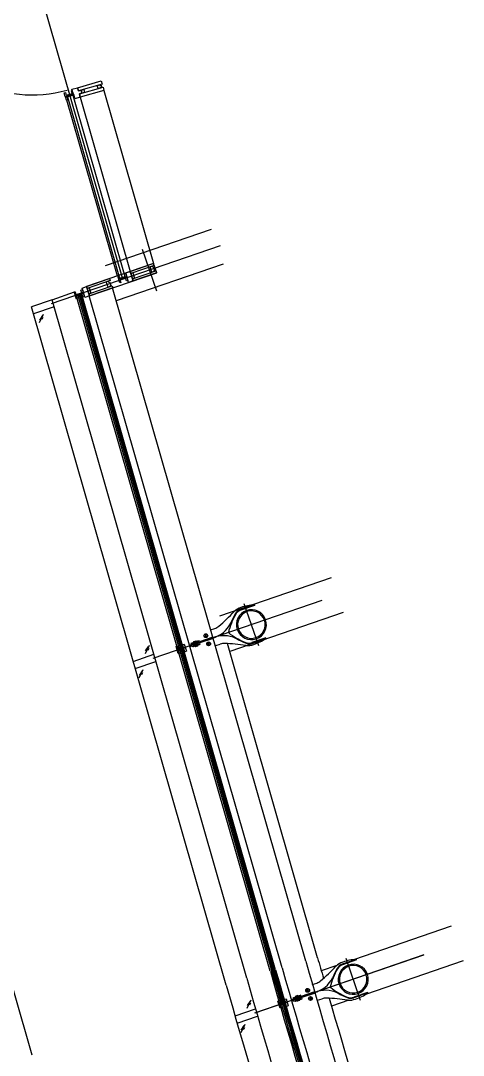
# Model space of a CAD drawing. Extents: x 809487 to 809680, y 818779 to 819225.
# Drawn here: x 809515.07 to 809518.67, y 819005.35 to 819013.77 of the extents above; entities that cross this region are included whole.
import ezdxf

# ---------------------------------------------------------------- set-up
doc = ezdxf.new("R2010")
doc.units = 0
for name, color, linetype in [('F-Alum', 7, 'Continuous'), ('MAJ214__', 7, 'Continuous'), ('MAJ270__', 7, 'Continuous'), ('MAJ292__', 7, 'Continuous'), ('MAJ315__', 7, 'Continuous')]:
    doc.layers.add(name, color=color, linetype=linetype)

msp = doc.modelspace()

# ---------------------------------------------------------------- linework, layer by layer
at = {"layer": 'F-Alum'}
for points in [[(809515.732, 819013.2539), (809515.5397, 819013.1987), (809515.5323, 819013.2247), (809515.7246, 819013.2798)], [(809515.7466, 819013.2029), (809515.5544, 819013.1478), (809515.5469, 819013.1737), (809515.7392, 819013.2289)], [(809515.5893, 819013.1859), (809515.5681, 819013.1798), (809515.561, 819013.2048), (809515.5822, 819013.2109)], [(809515.7277, 819013.2316), (809515.7181, 819013.2288), (809515.7197, 819013.2233), (809515.6986, 819013.2172), (809515.6914, 819013.2422), (809515.7126, 819013.2483), (809515.7141, 819013.2427), (809515.7238, 819013.2455)], [(809516.1542, 819011.7762), (809515.9651, 819011.7111), (809515.9594, 819011.7278), (809516.1485, 819011.7929)], [(809516.1745, 819011.7172), (809515.9854, 819011.6521), (809515.9797, 819011.6688), (809516.1688, 819011.7339)], [(809516.1589, 819011.7372), (809516.1512, 819011.7346), (809516.1533, 819011.7286), (809516.1365, 819011.7228), (809516.1219, 819011.7651), (809516.1387, 819011.7709), (809516.1408, 819011.7649), (809516.1484, 819011.7675)], [(809515.7984, 819011.6538), (809515.6093, 819011.5886), (809515.6036, 819011.6053), (809515.7927, 819011.6704)], [(809515.8031, 819011.6148), (809515.7955, 819011.6121), (809515.7976, 819011.6061), (809515.7807, 819011.6003), (809515.7661, 819011.6426), (809515.783, 819011.6484), (809515.7851, 819011.6424), (809515.7927, 819011.645)], [(809515.9965, 819011.6746), (809515.9797, 819011.6688), (809515.9651, 819011.7111), (809515.982, 819011.7169)], [(809515.6408, 819011.5521), (809515.6239, 819011.5463), (809515.6093, 819011.5886), (809515.6262, 819011.5944)], [(809515.8188, 819011.5948), (809515.6297, 819011.5296), (809515.6239, 819011.5463), (809515.813, 819011.6114)]]:
    msp.add_lwpolyline(points, close=True, dxfattribs=at)
at = {"layer": 'MAJ214__'}
for p, q in [((809517.1967, 819006.057), (809515.6277, 819011.529)), ((809516.4651, 819008.7026), (809516.4547, 819008.699)), ((809516.4654, 819008.704), (809516.5094, 819008.7192)), ((809516.5052, 819008.7098), (809516.4744, 819008.6992)), ((809516.497, 819008.7191), (809516.4752, 819008.7117)), ((809516.4758, 819008.7129), (809516.4752, 819008.7117)), ((809516.4752, 819008.7117), (809516.4762, 819008.7088)), ((809516.4758, 819008.7129), (809516.4957, 819008.7198)), ((809516.4979, 819008.7163), (809516.4762, 819008.7088)), ((809516.4786, 819008.7096), (809516.4783, 819008.709)), ((809516.4784, 819008.7085), (809516.4783, 819008.709)), ((809516.4956, 819008.7155), (809516.4962, 819008.7152)), ((809516.4957, 819008.7198), (809516.497, 819008.7191)), ((809516.4964, 819008.7147), (809516.4962, 819008.7152)), ((809516.497, 819008.7191), (809516.4979, 819008.7163)), ((809516.5129, 819008.7125), (809516.5053, 819008.7098)), ((809516.5209, 819008.7218), (809516.5105, 819008.7182)), ((809516.5241, 819008.7124), (809516.5209, 819008.7218)), ((809516.6329, 819008.7498), (809516.5241, 819008.7124)), ((809516.6361, 819008.7404), (809516.5274, 819008.7029)), ((809516.5307, 819008.6935), (809516.5274, 819008.7029)), ((809516.4438, 819008.6847), (809516.458, 819008.6896)), ((809516.447, 819008.6752), (809516.4612, 819008.6801)), ((809516.4547, 819008.699), (809516.458, 819008.6896)), ((809516.4645, 819008.6707), (809516.4612, 819008.6801)), ((809516.4749, 819008.6743), (809516.4645, 819008.6707)), ((809516.4668, 819008.6966), (809516.4744, 819008.6992)), ((809516.5108, 819008.6932), (809516.4801, 819008.6826)), ((809516.4874, 819008.6762), (809516.5092, 819008.6837)), ((809516.4874, 819008.6762), (809516.4884, 819008.6734)), ((809516.4884, 819008.6734), (809516.5102, 819008.6808)), ((809516.4897, 819008.6727), (809516.4884, 819008.6734)), ((809516.4893, 819008.6768), (809516.489, 819008.6778)), ((809516.5095, 819008.6796), (809516.4897, 819008.6727)), ((809516.5073, 819008.683), (809516.507, 819008.684)), ((809516.5092, 819008.6837), (809516.5102, 819008.6808)), ((809516.5095, 819008.6796), (809516.5102, 819008.6808)), ((809516.511, 819008.6933), (809516.5186, 819008.6959)), ((809516.5202, 819008.6899), (809516.5307, 819008.6935)), ((809517.4612, 819005.8621), (809517.3524, 819005.8247)), ((809517.4644, 819005.8527), (809517.3557, 819005.8153)), ((809517.2721, 819005.797), (809517.2863, 819005.8019)), ((809517.2753, 819005.7876), (809517.2895, 819005.7925)), ((809517.2934, 819005.815), (809517.283, 819005.8114)), ((809517.283, 819005.8114), (809517.2863, 819005.8019)), ((809517.2928, 819005.783), (809517.2895, 819005.7925)), ((809517.3032, 819005.7866), (809517.2928, 819005.783)), ((809517.2937, 819005.8164), (809517.3377, 819005.8315)), ((809517.2951, 819005.8089), (809517.3027, 819005.8115)), ((809517.3334, 819005.8221), (809517.3027, 819005.8115)), ((809517.3253, 819005.8315), (809517.3035, 819005.824)), ((809517.3041, 819005.8253), (809517.3035, 819005.824)), ((809517.3035, 819005.824), (809517.3045, 819005.8212)), ((809517.3041, 819005.8253), (809517.324, 819005.8321)), ((809517.3262, 819005.8286), (809517.3045, 819005.8212)), ((809517.3069, 819005.822), (809517.3065, 819005.8213)), ((809517.3067, 819005.8209), (809517.3065, 819005.8213)), ((809517.3391, 819005.8056), (809517.3084, 819005.795)), ((809517.3157, 819005.7885), (809517.3375, 819005.796)), ((809517.3157, 819005.7885), (809517.3167, 819005.7857)), ((809517.3167, 819005.7857), (809517.3384, 819005.7932)), ((809517.318, 819005.7851), (809517.3167, 819005.7857)), ((809517.3176, 819005.7892), (809517.3173, 819005.7901)), ((809517.3378, 819005.7919), (809517.318, 819005.7851)), ((809517.3239, 819005.8278), (809517.3245, 819005.8275)), ((809517.324, 819005.8321), (809517.3253, 819005.8315)), ((809517.3247, 819005.827), (809517.3245, 819005.8275)), ((809517.3253, 819005.8315), (809517.3262, 819005.8286)), ((809517.3412, 819005.8248), (809517.3336, 819005.8222)), ((809517.3356, 819005.7954), (809517.3353, 819005.7963)), ((809517.3375, 819005.796), (809517.3384, 819005.7932)), ((809517.3378, 819005.7919), (809517.3384, 819005.7932)), ((809517.3492, 819005.8342), (809517.3388, 819005.8306)), ((809517.3393, 819005.8056), (809517.3469, 819005.8083)), ((809517.3485, 819005.8022), (809517.3589, 819005.8058)), ((809517.3524, 819005.8247), (809517.3492, 819005.8342)), ((809517.3589, 819005.8058), (809517.3557, 819005.8153))]:
    msp.add_line(p, q, dxfattribs=at)
for points in [[(809516.9707, 819009.0133), (809516.8579, 819008.9744)], [(809517.0646, 819008.7408), (809516.9518, 819008.7019)], [(809516.52, 819008.6885), (809516.476, 819008.6733)], [(809517.799, 819006.1256), (809517.6862, 819006.0867)], [(809517.8929, 819005.8531), (809517.7801, 819005.8143)], [(809517.3483, 819005.8008), (809517.3043, 819005.7857)]]:
    msp.add_lwpolyline(points, dxfattribs=at)
for centre, radius in [((809516.5758, 819008.7619), 0.0155), ((809516.5758, 819008.7619), 0.0135), ((809516.5758, 819008.7619), 0.0042), ((809516.5986, 819008.6957), 0.0155), ((809516.5986, 819008.6957), 0.0135), ((809516.5986, 819008.6957), 0.0042), ((809517.4041, 819005.8742), 0.0155), ((809517.4041, 819005.8742), 0.0135), ((809517.4041, 819005.8742), 0.0042), ((809517.4269, 819005.808), 0.0155), ((809517.4269, 819005.808), 0.0135), ((809517.4269, 819005.808), 0.0042)]:
    msp.add_circle(centre, radius, dxfattribs=at)
for centre, radius, start, end in [((809516.8837, 819008.8995), 0.0792, 109, 149.96236), ((809517.306, 819008.6553), 0.567, 149.96236, 158.10407), ((809516.5721, 819008.9671), 0.2307, 285.67731, 333.23123), ((809516.7613, 819008.8742), 0.02, 326.67541, 338.10407), ((809516.4927, 819008.6962), 0.0095, 145.18264, 199.00008), ((809516.4927, 819008.6962), 0.006, 18.99986, 199.00013), ((809516.4927, 819008.6962), 0.0109, 101.1265, 116.87349), ((809516.4927, 819008.6962), 0.0095, 18.99991, 71.30512), ((809516.722, 819008.5317), 0.2307, 64.76877, 112.32268), ((809516.722, 819008.5317), 0.2307, 105.67731, 112.32268), ((809516.5721, 819008.9671), 0.2307, 285.67731, 292.32268), ((809516.814, 819008.7214), 0.02, 59.89592, 71.32459), ((809517.1084, 819009.2292), 0.567, 239.89592, 248.03764), ((809516.926, 819008.7768), 0.0792, 248.03764, 289), ((809516.4927, 819008.6962), 0.0095, 199.00008, 252.81736), ((809516.4927, 819008.6962), 0.006, 199.00013, 18.99986), ((809516.4927, 819008.6962), 0.0109, 281.1265, 296.87349), ((809516.4927, 819008.6962), 0.0095, 326.69488, 18.99991), ((809632.4521, 819039.1057), 119.9, 195.99989, 197.56626), ((809518.1343, 819005.7677), 0.567, 149.96236, 158.10407), ((809517.712, 819006.0118), 0.0792, 109, 149.96236), ((809517.4004, 819006.0795), 0.2307, 285.67731, 333.23123), ((809517.5896, 819005.9866), 0.02, 326.67541, 338.10407), ((809517.5503, 819005.644), 0.2307, 64.76877, 112.32268), ((809517.5503, 819005.644), 0.2307, 105.67731, 112.32268), ((809517.4004, 819006.0795), 0.2307, 285.67731, 292.32268), ((809517.6423, 819005.8337), 0.02, 59.89592, 71.32459), ((809517.9367, 819006.3416), 0.567, 239.89592, 248.03764), ((809517.321, 819005.8086), 0.0095, 145.18264, 199.00008), ((809517.321, 819005.8086), 0.0095, 199.00008, 252.81736), ((809517.321, 819005.8086), 0.006, 18.99986, 199.00013), ((809517.321, 819005.8086), 0.006, 199.00013, 18.99986), ((809517.321, 819005.8086), 0.0109, 101.1265, 116.87349), ((809517.321, 819005.8086), 0.0109, 281.1265, 296.87349), ((809517.321, 819005.8086), 0.0095, 18.99991, 71.30512), ((809517.321, 819005.8086), 0.0095, 326.69488, 18.99991), ((809517.7543, 819005.8892), 0.0792, 248.03764, 289)]:
    msp.add_arc(centre, radius, start, end, dxfattribs=at)
for points, degree in [([(809516.4654, 819008.704), (809516.4654, 819008.704), (809516.4653, 819008.704), (809516.4653, 819008.704), (809516.4653, 819008.7039), (809516.4652, 819008.7038), (809516.4652, 819008.7038), (809516.4652, 819008.7037), (809516.4652, 819008.7037), (809516.4652, 819008.7037), (809516.4652, 819008.7036), (809516.4651, 819008.7035), (809516.4651, 819008.7035), (809516.4651, 819008.7034), (809516.4651, 819008.7034), (809516.4651, 819008.7033)], 3), ([(809516.4651, 819008.7033), (809516.4651, 819008.7027), (809516.4651, 819008.7021), (809516.4652, 819008.7009), (809516.4653, 819008.7003), (809516.4655, 819008.6992), (809516.4656, 819008.6987), (809516.4658, 819008.6978), (809516.4659, 819008.6975), (809516.466, 819008.6972)], 3), ([(809516.4847, 819008.7015), (809516.4849, 819008.7016), (809516.485, 819008.7018), (809516.4852, 819008.7022), (809516.4853, 819008.7023), (809516.4855, 819008.7026), (809516.4855, 819008.7027), (809516.4856, 819008.7027), (809516.4856, 819008.7028), (809516.4856, 819008.7028)], 3), ([(809516.4856, 819008.7028), (809516.4866, 819008.7043), (809516.4877, 819008.706)], 2), ([(809516.4906, 819008.707), (809516.4925, 819008.7063), (809516.4943, 819008.7057)], 2), ([(809516.4943, 819008.7057), (809516.4943, 819008.7057), (809516.4943, 819008.7057), (809516.4944, 819008.7057), (809516.4945, 819008.7057), (809516.4947, 819008.7056), (809516.4949, 819008.7055), (809516.4953, 819008.7054), (809516.4955, 819008.7053), (809516.4957, 819008.7052)], 3), ([(809516.5053, 819008.7098), (809516.5053, 819008.7098), (809516.5052, 819008.7098), (809516.5052, 819008.7098)], 2), ([(809516.5053, 819008.7098), (809516.5053, 819008.7098), (809516.5053, 819008.7098), (809516.5054, 819008.7097), (809516.5054, 819008.7095), (809516.5057, 819008.7089), (809516.5059, 819008.7086), (809516.5065, 819008.7075), (809516.507, 819008.7066), (809516.5081, 819008.7046), (809516.5086, 819008.7034), (809516.509, 819008.7021), (809516.5091, 819008.702), (809516.5091, 819008.7019)], 3), ([(809516.5091, 819008.7019), (809516.5095, 819008.7009), (809516.5098, 819008.6999), (809516.5102, 819008.6977), (809516.5104, 819008.6967), (809516.5106, 819008.6952), (809516.5107, 819008.6946), (809516.5108, 819008.6939), (809516.5109, 819008.6937), (809516.511, 819008.6934), (809516.511, 819008.6934), (809516.511, 819008.6933)], 3), ([(809516.5101, 819008.7188), (809516.51, 819008.7188), (809516.51, 819008.7189), (809516.5099, 819008.719), (809516.5099, 819008.719), (809516.5098, 819008.719), (809516.5098, 819008.7191), (809516.5097, 819008.7191), (809516.5097, 819008.7191), (809516.5097, 819008.7191), (809516.5096, 819008.7192), (809516.5096, 819008.7192), (809516.5095, 819008.7192), (809516.5094, 819008.7192), (809516.5094, 819008.7192), (809516.5094, 819008.7192)], 3), ([(809516.5132, 819008.7134), (809516.5131, 819008.7137), (809516.5129, 819008.7141), (809516.5126, 819008.7149), (809516.5123, 819008.7154), (809516.5118, 819008.7163), (809516.5115, 819008.7168), (809516.5108, 819008.7178), (809516.5104, 819008.7183), (809516.5101, 819008.7188)], 3), ([(809516.5129, 819008.7125), (809516.5129, 819008.7125), (809516.5129, 819008.7125), (809516.5129, 819008.7125), (809516.513, 819008.7125), (809516.513, 819008.7125), (809516.5131, 819008.7126), (809516.5132, 819008.7126), (809516.5132, 819008.7127), (809516.5133, 819008.7128), (809516.5133, 819008.7129), (809516.5133, 819008.7131), (809516.5133, 819008.7132), (809516.5133, 819008.7132)], 3), ([(809516.5132, 819008.7134), (809516.5132, 819008.7134), (809516.5132, 819008.7134), (809516.5132, 819008.7133), (809516.5132, 819008.7133), (809516.5133, 819008.7133), (809516.5133, 819008.7132), (809516.5133, 819008.7132)], 3), ([(809516.466, 819008.697), (809516.466, 819008.697), (809516.466, 819008.697), (809516.466, 819008.697), (809516.466, 819008.697), (809516.466, 819008.6971), (809516.466, 819008.6971), (809516.466, 819008.6972)], 3), ([(809516.466, 819008.697), (809516.466, 819008.6969), (809516.466, 819008.6969), (809516.4661, 819008.6968), (809516.4661, 819008.6967), (809516.4663, 819008.6966), (809516.4663, 819008.6966), (809516.4665, 819008.6966), (809516.4665, 819008.6965), (809516.4667, 819008.6965), (809516.4667, 819008.6966), (809516.4668, 819008.6966), (809516.4668, 819008.6966), (809516.4668, 819008.6966)], 3), ([(809516.4725, 819008.68), (809516.4725, 819008.68), (809516.4725, 819008.68), (809516.4724, 819008.68), (809516.4724, 819008.68), (809516.4723, 819008.68), (809516.4723, 819008.6799), (809516.4722, 819008.6799), (809516.4722, 819008.6798), (809516.4721, 819008.6797), (809516.4721, 819008.6796), (809516.4721, 819008.6794), (809516.4721, 819008.6793), (809516.4721, 819008.6793)], 3), ([(809516.4722, 819008.6791), (809516.4722, 819008.6791), (809516.4722, 819008.6791), (809516.4721, 819008.6792), (809516.4721, 819008.6792), (809516.4721, 819008.6792), (809516.4721, 819008.6793), (809516.4721, 819008.6793)], 3), ([(809516.4722, 819008.6791), (809516.4723, 819008.6788), (809516.4724, 819008.6784), (809516.4728, 819008.6776), (809516.4731, 819008.6771), (809516.4736, 819008.6762), (809516.4739, 819008.6757), (809516.4746, 819008.6747), (809516.4749, 819008.6742), (809516.4753, 819008.6737)], 3), ([(809516.4725, 819008.68), (809516.4731, 819008.6803), (809516.4738, 819008.6805), (809516.4754, 819008.681), (809516.4763, 819008.6814), (809516.4779, 819008.6819), (809516.4785, 819008.6821), (809516.4794, 819008.6824), (809516.4797, 819008.6825), (809516.4801, 819008.6826)], 3), ([(809516.4725, 819008.68), (809516.4733, 819008.6803), (809516.4742, 819008.6806), (809516.4751, 819008.6809), (809516.4764, 819008.6814), (809516.4776, 819008.6818), (809516.4789, 819008.6823), (809516.4793, 819008.6824), (809516.4797, 819008.6825), (809516.4801, 819008.6826)], 3), ([(809516.4763, 819008.6906), (809516.4759, 819008.6916), (809516.4756, 819008.6926), (809516.4751, 819008.6948), (809516.475, 819008.6958), (809516.4748, 819008.6973), (809516.4747, 819008.6979), (809516.4746, 819008.6986), (809516.4745, 819008.6988), (809516.4744, 819008.6991), (809516.4744, 819008.6991), (809516.4744, 819008.6992)], 3), ([(809516.4753, 819008.6737), (809516.4753, 819008.6737), (809516.4754, 819008.6736), (809516.4755, 819008.6735), (809516.4755, 819008.6735), (809516.4756, 819008.6735), (809516.4756, 819008.6734), (809516.4756, 819008.6734), (809516.4757, 819008.6734), (809516.4757, 819008.6734), (809516.4758, 819008.6733), (809516.4758, 819008.6733), (809516.4759, 819008.6733), (809516.4759, 819008.6733), (809516.476, 819008.6733), (809516.476, 819008.6733)], 3), ([(809516.4801, 819008.6826), (809516.4801, 819008.6827), (809516.4801, 819008.6827), (809516.48, 819008.6828), (809516.4799, 819008.683), (809516.4797, 819008.6836), (809516.4795, 819008.6839), (809516.4789, 819008.685), (809516.4783, 819008.6859), (809516.4773, 819008.6879), (809516.4768, 819008.6891), (809516.4763, 819008.6904), (809516.4763, 819008.6905), (809516.4763, 819008.6906)], 3), ([(809516.4911, 819008.6867), (809516.4911, 819008.6868), (809516.4911, 819008.6868), (809516.491, 819008.6868), (809516.4909, 819008.6868), (809516.4906, 819008.6869), (809516.4904, 819008.687), (809516.49, 819008.6871), (809516.4898, 819008.6872), (809516.4896, 819008.6872)], 3), ([(809516.4948, 819008.6855), (809516.4928, 819008.6862), (809516.4911, 819008.6867)], 2), ([(809516.4998, 819008.6897), (809516.4988, 819008.6882), (809516.4976, 819008.6865)], 2), ([(809516.5006, 819008.691), (809516.5005, 819008.6909), (809516.5004, 819008.6907), (809516.5002, 819008.6903), (809516.5, 819008.6901), (809516.4999, 819008.6899), (809516.4998, 819008.6898), (809516.4998, 819008.6898), (809516.4998, 819008.6897), (809516.4998, 819008.6897)], 3), ([(809516.5108, 819008.6932), (809516.5109, 819008.6933), (809516.511, 819008.6933), (809516.511, 819008.6933)], 2), ([(809516.5108, 819008.6932), (809516.5109, 819008.6933), (809516.511, 819008.6933), (809516.511, 819008.6933)], 2), ([(809516.5194, 819008.6955), (809516.5194, 819008.6956), (809516.5193, 819008.6956), (809516.5193, 819008.6957), (809516.5192, 819008.6958), (809516.5191, 819008.6959), (809516.5191, 819008.6959), (809516.5189, 819008.6959), (809516.5189, 819008.6959), (809516.5187, 819008.6959), (809516.5187, 819008.6959), (809516.5186, 819008.6959), (809516.5186, 819008.6959), (809516.5186, 819008.6959)], 3), ([(809516.5194, 819008.6955), (809516.5194, 819008.6955), (809516.5194, 819008.6955), (809516.5194, 819008.6955), (809516.5194, 819008.6955), (809516.5194, 819008.6954), (809516.5194, 819008.6954), (809516.5194, 819008.6953)], 3), ([(809516.5203, 819008.6892), (809516.5203, 819008.6898), (809516.5202, 819008.6904), (809516.5201, 819008.6916), (809516.5201, 819008.6922), (809516.5199, 819008.6933), (809516.5198, 819008.6938), (809516.5196, 819008.6947), (809516.5195, 819008.695), (809516.5194, 819008.6953)], 3), ([(809517.2937, 819005.8164), (809517.2937, 819005.8164), (809517.2936, 819005.8164), (809517.2936, 819005.8163), (809517.2936, 819005.8163), (809517.2935, 819005.8162), (809517.2935, 819005.8162), (809517.2935, 819005.8161), (809517.2935, 819005.8161), (809517.2935, 819005.816), (809517.2934, 819005.816), (809517.2934, 819005.8159), (809517.2934, 819005.8158), (809517.2934, 819005.8157), (809517.2934, 819005.8157), (809517.2934, 819005.8156)], 3), ([(809517.2934, 819005.8156), (809517.2934, 819005.815), (809517.2934, 819005.8144), (809517.2935, 819005.8132), (809517.2936, 819005.8127), (809517.2938, 819005.8116), (809517.2939, 819005.811), (809517.2941, 819005.8102), (809517.2941, 819005.8098), (809517.2942, 819005.8095)], 3), ([(809517.2943, 819005.8093), (809517.2943, 819005.8093), (809517.2943, 819005.8093), (809517.2943, 819005.8094), (809517.2943, 819005.8094), (809517.2943, 819005.8094), (809517.2942, 819005.8095), (809517.2942, 819005.8095)], 3), ([(809517.2943, 819005.8093), (809517.2943, 819005.8093), (809517.2943, 819005.8092), (809517.2944, 819005.8091), (809517.2944, 819005.8091), (809517.2945, 819005.809), (809517.2946, 819005.8089), (809517.2948, 819005.8089), (809517.2948, 819005.8089), (809517.2949, 819005.8089), (809517.295, 819005.8089), (809517.2951, 819005.8089), (809517.2951, 819005.8089), (809517.2951, 819005.8089)], 3), ([(809517.3008, 819005.7924), (809517.3008, 819005.7924), (809517.3008, 819005.7924), (809517.3007, 819005.7924), (809517.3007, 819005.7923), (809517.3006, 819005.7923), (809517.3006, 819005.7923), (809517.3005, 819005.7922), (809517.3005, 819005.7921), (809517.3004, 819005.792), (809517.3004, 819005.7919), (809517.3004, 819005.7918), (809517.3004, 819005.7917), (809517.3004, 819005.7916)], 3), ([(809517.3005, 819005.7914), (809517.3005, 819005.7914), (809517.3004, 819005.7915), (809517.3004, 819005.7915), (809517.3004, 819005.7915), (809517.3004, 819005.7916), (809517.3004, 819005.7916), (809517.3004, 819005.7916)], 3), ([(809517.3005, 819005.7914), (809517.3006, 819005.7911), (809517.3007, 819005.7908), (809517.3011, 819005.79), (809517.3014, 819005.7895), (809517.3019, 819005.7885), (809517.3022, 819005.788), (809517.3029, 819005.787), (809517.3032, 819005.7865), (809517.3036, 819005.7861)], 3), ([(809517.3008, 819005.7924), (809517.3014, 819005.7926), (809517.3021, 819005.7928), (809517.3036, 819005.7934), (809517.3046, 819005.7937), (809517.3061, 819005.7942), (809517.3068, 819005.7944), (809517.3077, 819005.7948), (809517.308, 819005.7949), (809517.3084, 819005.795)], 3), ([(809517.3008, 819005.7924), (809517.3016, 819005.7927), (809517.3025, 819005.793), (809517.3034, 819005.7933), (809517.3047, 819005.7937), (809517.3059, 819005.7942), (809517.3072, 819005.7946), (809517.3076, 819005.7947), (809517.308, 819005.7949), (809517.3084, 819005.795)], 3), ([(809517.3045, 819005.8029), (809517.3042, 819005.8039), (809517.3039, 819005.805), (809517.3034, 819005.8071), (809517.3033, 819005.8082), (809517.3031, 819005.8097), (809517.303, 819005.8102), (809517.3028, 819005.8109), (809517.3028, 819005.8112), (809517.3027, 819005.8114), (809517.3027, 819005.8115), (809517.3027, 819005.8115)], 3), ([(809517.3036, 819005.7861), (809517.3036, 819005.786), (809517.3037, 819005.786), (809517.3038, 819005.7859), (809517.3038, 819005.7859), (809517.3039, 819005.7858), (809517.3039, 819005.7858), (809517.3039, 819005.7857), (809517.304, 819005.7857), (809517.304, 819005.7857), (809517.304, 819005.7857), (809517.3041, 819005.7857), (809517.3042, 819005.7856), (809517.3042, 819005.7856), (809517.3043, 819005.7856), (809517.3043, 819005.7857)], 3), ([(809517.3084, 819005.795), (809517.3084, 819005.795), (809517.3084, 819005.795), (809517.3083, 819005.7952), (809517.3082, 819005.7954), (809517.308, 819005.7959), (809517.3078, 819005.7962), (809517.3072, 819005.7973), (809517.3066, 819005.7982), (809517.3056, 819005.8003), (809517.3051, 819005.8014), (809517.3046, 819005.8027), (809517.3046, 819005.8028), (809517.3045, 819005.8029)], 3), ([(809517.313, 819005.8138), (809517.3131, 819005.814), (809517.3133, 819005.8142), (809517.3135, 819005.8145), (809517.3136, 819005.8147), (809517.3138, 819005.8149), (809517.3138, 819005.815), (809517.3139, 819005.8151), (809517.3139, 819005.8151), (809517.3139, 819005.8151)], 3), ([(809517.3139, 819005.8151), (809517.3149, 819005.8166), (809517.316, 819005.8184)], 2), ([(809517.3194, 819005.7991), (809517.3194, 819005.7991), (809517.3194, 819005.7991), (809517.3193, 819005.7991), (809517.3192, 819005.7992), (809517.3189, 819005.7993), (809517.3187, 819005.7993), (809517.3183, 819005.7995), (809517.3181, 819005.7995), (809517.3179, 819005.7996)], 3), ([(809517.3189, 819005.8193), (809517.3208, 819005.8187), (809517.3225, 819005.8181)], 2), ([(809517.3231, 819005.7978), (809517.3211, 819005.7985), (809517.3194, 819005.7991)], 2), ([(809517.3225, 819005.8181), (809517.3226, 819005.8181), (809517.3226, 819005.8181), (809517.3227, 819005.818), (809517.3228, 819005.818), (809517.323, 819005.8179), (809517.3232, 819005.8179), (809517.3236, 819005.8177), (809517.3238, 819005.8177), (809517.324, 819005.8176)], 3), ([(809517.3281, 819005.8021), (809517.3271, 819005.8005), (809517.3259, 819005.7988)], 2), ([(809517.3289, 819005.8034), (809517.3288, 819005.8032), (809517.3287, 819005.803), (809517.3285, 819005.8027), (809517.3283, 819005.8025), (809517.3282, 819005.8023), (809517.3281, 819005.8022), (809517.3281, 819005.8021), (809517.3281, 819005.8021), (809517.3281, 819005.8021)], 3), ([(809517.3336, 819005.8222), (809517.3335, 819005.8222), (809517.3335, 819005.8222), (809517.3334, 819005.8221)], 2), ([(809517.3336, 819005.8222), (809517.3336, 819005.8222), (809517.3336, 819005.8222), (809517.3336, 819005.822), (809517.3337, 819005.8218), (809517.334, 819005.8213), (809517.3342, 819005.8209), (809517.3348, 819005.8198), (809517.3353, 819005.819), (809517.3364, 819005.8169), (809517.3369, 819005.8158), (809517.3373, 819005.8145), (809517.3374, 819005.8144), (809517.3374, 819005.8142)], 3), ([(809517.3374, 819005.8142), (809517.3378, 819005.8132), (809517.338, 819005.8122), (809517.3385, 819005.8101), (809517.3387, 819005.809), (809517.3389, 819005.8075), (809517.339, 819005.807), (809517.3391, 819005.8063), (809517.3392, 819005.806), (809517.3392, 819005.8058), (809517.3393, 819005.8057), (809517.3393, 819005.8056)], 3), ([(809517.3384, 819005.8311), (809517.3383, 819005.8312), (809517.3383, 819005.8312), (809517.3382, 819005.8313), (809517.3382, 819005.8313), (809517.3381, 819005.8314), (809517.3381, 819005.8314), (809517.338, 819005.8314), (809517.338, 819005.8314), (809517.3379, 819005.8315), (809517.3379, 819005.8315), (809517.3378, 819005.8315), (809517.3378, 819005.8315), (809517.3377, 819005.8315), (809517.3377, 819005.8315), (809517.3377, 819005.8315)], 3), ([(809517.3415, 819005.8258), (809517.3414, 819005.8261), (809517.3412, 819005.8264), (809517.3409, 819005.8272), (809517.3406, 819005.8277), (809517.3401, 819005.8287), (809517.3397, 819005.8292), (809517.3391, 819005.8302), (809517.3387, 819005.8306), (809517.3384, 819005.8311)], 3), ([(809517.3391, 819005.8056), (809517.3392, 819005.8056), (809517.3392, 819005.8056), (809517.3393, 819005.8056)], 2), ([(809517.3391, 819005.8056), (809517.3392, 819005.8056), (809517.3392, 819005.8056), (809517.3393, 819005.8056)], 2), ([(809517.3412, 819005.8248), (809517.3412, 819005.8248), (809517.3412, 819005.8248), (809517.3412, 819005.8248), (809517.3413, 819005.8248), (809517.3413, 819005.8249), (809517.3414, 819005.8249), (809517.3415, 819005.825), (809517.3415, 819005.825), (809517.3416, 819005.8252), (809517.3416, 819005.8253), (809517.3416, 819005.8254), (809517.3416, 819005.8255), (809517.3416, 819005.8256)], 3), ([(809517.3415, 819005.8258), (809517.3415, 819005.8257), (809517.3415, 819005.8257), (809517.3415, 819005.8257), (809517.3415, 819005.8256), (809517.3416, 819005.8256), (809517.3416, 819005.8256), (809517.3416, 819005.8256)], 3), ([(809517.3477, 819005.8079), (809517.3476, 819005.8079), (809517.3476, 819005.8079), (809517.3476, 819005.808), (809517.3475, 819005.8081), (809517.3474, 819005.8082), (809517.3473, 819005.8082), (809517.3472, 819005.8083), (809517.3471, 819005.8083), (809517.347, 819005.8083), (809517.3469, 819005.8083), (809517.3469, 819005.8083), (809517.3469, 819005.8083), (809517.3469, 819005.8083)], 3), ([(809517.3477, 819005.8079), (809517.3477, 819005.8079), (809517.3477, 819005.8079), (809517.3477, 819005.8078), (809517.3477, 819005.8078), (809517.3477, 819005.8077), (809517.3477, 819005.8077), (809517.3477, 819005.8077)], 3), ([(809517.3485, 819005.8015), (809517.3485, 819005.8021), (809517.3485, 819005.8027), (809517.3484, 819005.8039), (809517.3484, 819005.8045), (809517.3482, 819005.8056), (809517.3481, 819005.8062), (809517.3479, 819005.807), (809517.3478, 819005.8074), (809517.3477, 819005.8077)], 3)]:
    msp.add_open_spline(points, degree=degree, dxfattribs=at)
at = {"layer": 'MAJ270__'}
for p, q in [((809516.6918, 819011.9377), (809515.3172, 819011.4644)), ((809516.178, 819011.5673), (809516.0606, 819011.9082)), ((809517.5199, 819009.0499), (809516.1453, 819008.5766)), ((809517.006, 819008.6796), (809516.8887, 819009.0205)), ((809518.3468, 819006.1618), (809516.9722, 819005.6885)), ((809518.3468, 819006.1618), (809516.9722, 819005.6885)), ((809518.3482, 819006.1623), (809516.9736, 819005.689)), ((809517.8343, 819005.7919), (809517.7169, 819006.1328))]:
    msp.add_line(p, q, dxfattribs=at)
at = {"layer": 'MAJ292__'}
for p, q in [((809515.9007, 819011.6653), (809515.0726, 819014.553)), ((809515.1624, 819005.3454), (809512.7514, 819013.7538)), ((809515.423, 819013.183), (809515.4355, 819013.1865)), ((809515.423, 819013.183), (809515.4355, 819013.1865)), ((809515.4313, 819013.1541), (809515.423, 819013.183)), ((809515.4313, 819013.1541), (809515.423, 819013.183)), ((809515.4313, 819013.1541), (809515.4979, 819013.1732)), ((809515.4313, 819013.1541), (809515.4979, 819013.1732)), ((809515.4313, 819013.1541), (809515.4979, 819013.1732)), ((809515.4313, 819013.1541), (809515.4979, 819013.1732)), ((809515.4417, 819013.1649), (809515.4355, 819013.1865)), ((809515.4417, 819013.1649), (809515.4355, 819013.1865)), ((809515.4417, 819013.1649), (809515.4884, 819013.1783)), ((809515.4417, 819013.1649), (809515.4884, 819013.1783)), ((809515.4822, 819013.1999), (809515.4896, 819013.202)), ((809515.4822, 819013.1999), (809515.4896, 819013.202)), ((809515.4884, 819013.1783), (809515.4822, 819013.1999)), ((809515.4884, 819013.1783), (809515.4822, 819013.1999)), ((809515.4979, 819013.1732), (809515.4896, 819013.202)), ((809515.4979, 819013.1732), (809515.4896, 819013.202)), ((809515.4979, 819013.1732), (809515.5062, 819013.1444)), ((809515.4979, 819013.1732), (809515.5062, 819013.1444)), ((809515.7462, 819013.2028), (809516.1503, 819011.7935)), ((809515.4313, 819013.1541), (809515.4396, 819013.1253)), ((809515.4313, 819013.1541), (809515.4396, 819013.1253)), ((809515.4396, 819013.1253), (809515.4521, 819013.1289)), ((809515.4396, 819013.1253), (809515.4521, 819013.1289)), ((809515.443, 819013.1263), (809515.8543, 819011.6916)), ((809515.4459, 819013.1505), (809515.4925, 819013.1639)), ((809515.4459, 819013.1505), (809515.4925, 819013.1639)), ((809515.4459, 819013.1505), (809515.4521, 819013.1289)), ((809515.4459, 819013.1505), (809515.4521, 819013.1289)), ((809515.4493, 819013.1515), (809515.873, 819011.6738)), ((809515.4925, 819013.1639), (809515.9162, 819011.6863)), ((809515.4925, 819013.1639), (809515.4987, 819013.1422)), ((809515.4925, 819013.1639), (809515.4987, 819013.1422)), ((809515.4987, 819013.1422), (809515.5062, 819013.1444)), ((809515.4987, 819013.1422), (809515.5062, 819013.1444)), ((809515.5542, 819013.1477), (809515.9722, 819011.6899)), ((809516.6191, 819012.0713), (809515.7564, 819011.7742)), ((809516.7168, 819011.7876), (809515.8471, 819011.4882)), ((809515.9338, 819011.6836), (809515.8672, 819011.6644)), ((809515.9338, 819011.6836), (809515.8672, 819011.6644)), ((809515.9179, 819011.679), (809515.8747, 819011.6665)), ((809515.9179, 819011.679), (809515.8747, 819011.6665)), ((809517.389, 819006.1121), (809515.817, 819011.5942)), ((809515.3243, 819011.4985), (809515.1572, 819011.441)), ((809515.3243, 819011.4985), (809515.506, 819011.5611)), ((809516.9084, 819005.9743), (809515.3243, 819011.4985)), ((809515.5807, 819011.5518), (809515.5142, 819011.5326)), ((809515.5807, 819011.5518), (809515.5142, 819011.5326)), ((809515.5649, 819011.5472), (809515.5216, 819011.5347)), ((809515.5649, 819011.5472), (809515.5216, 819011.5347)), ((809517.1006, 819006.0294), (809515.5219, 819011.5349)), ((809517.1877, 819005.77), (809515.5358, 819011.531)), ((809517.1993, 819005.7733), (809515.5473, 819011.5344)), ((809517.2089, 819005.7761), (809515.5569, 819011.5371)), ((809517.2096, 819005.7763), (809515.5576, 819011.5373)), ((809517.1439, 819006.0418), (809515.5673, 819011.5401)), ((809516.7413, 819005.9168), (809515.1572, 819011.441)), ((809515.3409, 819011.4408), (809515.1738, 819011.3833)), ((809515.2532, 819011.3769), (809515.2207, 819011.3094)), ((809515.2457, 819011.369), (809515.2212, 819011.3322)), ((809515.2504, 819011.3526), (809515.2411, 819011.3363)), ((809517.5961, 819009.2348), (809516.6873, 819008.9219)), ((809517.6938, 819008.9512), (809516.7701, 819008.6331)), ((809516.1149, 819008.6826), (809516.0823, 819008.6152)), ((809516.1073, 819008.6747), (809516.0829, 819008.638)), ((809516.112, 819008.6583), (809516.1027, 819008.6421)), ((809516.4091, 819008.6642), (809516.3426, 819008.645)), ((809516.4091, 819008.6642), (809516.3426, 819008.645)), ((809516.3932, 819008.6596), (809516.35, 819008.6471)), ((809516.3932, 819008.6596), (809516.35, 819008.6471)), ((809517.4851, 819006.1397), (809516.7514, 819008.6983)), ((809515.9853, 819008.5533), (809516.152, 819008.6107)), ((809516.0019, 819008.4955), (809516.1686, 819008.5529)), ((809516.0646, 819008.4834), (809516.032, 819008.416)), ((809516.057, 819008.4755), (809516.0326, 819008.4388)), ((809516.0618, 819008.4591), (809516.0524, 819008.4428)), ((809518.5728, 819006.3983), (809517.7766, 819006.1241)), ((809518.6705, 819006.1146), (809517.8743, 819005.8405)), ((809517.6418, 819006.0777), (809517.5154, 819006.0342)), ((809516.9432, 819005.795), (809516.9106, 819005.7275)), ((809516.9356, 819005.7871), (809516.9112, 819005.7503)), ((809516.9403, 819005.7707), (809516.931, 819005.7544)), ((809517.2377, 819005.7766), (809517.1711, 819005.7574)), ((809517.2377, 819005.7766), (809517.1711, 819005.7574)), ((809517.2218, 819005.772), (809517.1785, 819005.7595)), ((809517.2218, 819005.772), (809517.1785, 819005.7595)), ((809517.7395, 819005.794), (809517.5988, 819005.7456)), ((809516.8136, 819005.6656), (809516.9803, 819005.723)), ((809516.8303, 819005.6079), (809516.997, 819005.6653)), ((809516.893, 819005.5958), (809516.8605, 819005.5284)), ((809516.8855, 819005.5879), (809516.861, 819005.5512)), ((809516.8902, 819005.5715), (809516.8809, 819005.5552))]:
    msp.add_line(p, q, dxfattribs=at)
for points in [[(809515.5681, 819013.1798), (809515.5469, 819013.1737), (809515.5544, 819013.1478), (809515.5089, 819013.1348), (809515.4869, 819013.2117), (809515.5323, 819013.2247), (809515.5397, 819013.1987), (809515.561, 819013.2048)], [(809515.5681, 819013.1798), (809515.5681, 819013.1798), (809515.5469, 819013.1737), (809515.5469, 819013.1737)], [(809515.6297, 819011.5296), (809516.1764, 819011.7179), (809516.1503, 819011.7935), (809515.6036, 819011.6053)], [(809515.9594, 819011.7278), (809515.9854, 819011.6521), (809515.9467, 819011.6388), (809515.9245, 819011.7158)], [(809515.6036, 819011.6053), (809515.6297, 819011.5296), (809515.591, 819011.5163), (809515.5688, 819011.5933)]]:
    msp.add_lwpolyline(points, close=True, dxfattribs=at)
for points in [[(809515.913, 819011.7088), (809515.9255, 819011.7124), (809515.9421, 819011.6548), (809515.9296, 819011.6512), (809515.9234, 819011.6728), (809515.8768, 819011.6593), (809515.883, 819011.6377), (809515.8756, 819011.6355), (809515.8589, 819011.6932), (809515.8664, 819011.6953), (809515.8726, 819011.6737), (809515.9192, 819011.6872), (809515.913, 819011.7088)], [(809515.913, 819011.7088), (809515.9255, 819011.7124), (809515.9421, 819011.6548), (809515.9296, 819011.6512), (809515.9234, 819011.6728), (809515.8768, 819011.6593), (809515.883, 819011.6377), (809515.8756, 819011.6355), (809515.8589, 819011.6932), (809515.8664, 819011.6953), (809515.8726, 819011.6737), (809515.9192, 819011.6872), (809515.913, 819011.7088)], [(809515.5599, 819011.577), (809515.5724, 819011.5806), (809515.5891, 819011.523), (809515.5766, 819011.5194), (809515.5703, 819011.541), (809515.5237, 819011.5275), (809515.5299, 819011.5059), (809515.5225, 819011.5038), (809515.5059, 819011.5614), (809515.5133, 819011.5636), (809515.5195, 819011.542), (809515.5662, 819011.5554), (809515.5599, 819011.577)], [(809515.5599, 819011.577), (809515.5724, 819011.5806), (809515.5891, 819011.523), (809515.5766, 819011.5194), (809515.5703, 819011.541), (809515.5237, 819011.5275), (809515.5299, 819011.5059), (809515.5225, 819011.5038), (809515.5059, 819011.5614), (809515.5133, 819011.5636), (809515.5195, 819011.542), (809515.5662, 819011.5554), (809515.5599, 819011.577)], [(809516.9707, 819009.0133), (809516.9721, 819009.0093), (809516.8593, 819008.9704)], [(809516.6125, 819008.8089), (809516.6493, 819008.8216)], [(809517.0646, 819008.7408), (809517.0632, 819008.7448), (809516.9504, 819008.7059)], [(809516.3883, 819008.6894), (809516.4008, 819008.693), (809516.4174, 819008.6354), (809516.4049, 819008.6318), (809516.3987, 819008.6534), (809516.3521, 819008.6399), (809516.3583, 819008.6183), (809516.3509, 819008.6161), (809516.3342, 819008.6738), (809516.3417, 819008.6759), (809516.3479, 819008.6543), (809516.3945, 819008.6678), (809516.3883, 819008.6894)], [(809516.3883, 819008.6894), (809516.4008, 819008.693), (809516.4174, 819008.6354), (809516.4049, 819008.6318), (809516.3987, 819008.6534), (809516.3521, 819008.6399), (809516.3583, 819008.6183), (809516.3509, 819008.6161), (809516.3342, 819008.6738), (809516.3417, 819008.6759), (809516.3479, 819008.6543), (809516.3945, 819008.6678), (809516.3883, 819008.6894)], [(809516.6564, 819008.6812), (809516.6933, 819008.6939)], [(809517.799, 819006.1256), (809517.8004, 819006.1216), (809517.6876, 819006.0828)], [(809517.4408, 819005.9212), (809517.4776, 819005.9339)], [(809517.8929, 819005.8531), (809517.8915, 819005.8571), (809517.7787, 819005.8183)], [(809517.2169, 819005.8018), (809517.2293, 819005.8054), (809517.246, 819005.7478), (809517.2335, 819005.7442), (809517.2272, 819005.7658), (809517.1806, 819005.7523), (809517.1869, 819005.7307), (809517.1794, 819005.7286), (809517.1628, 819005.7862), (809517.1702, 819005.7884), (809517.1765, 819005.7668), (809517.2231, 819005.7802), (809517.2169, 819005.8018)], [(809517.2169, 819005.8018), (809517.2293, 819005.8054), (809517.246, 819005.7478), (809517.2335, 819005.7442), (809517.2272, 819005.7658), (809517.1806, 819005.7523), (809517.1869, 819005.7307), (809517.1794, 819005.7286), (809517.1628, 819005.7862), (809517.1702, 819005.7884), (809517.1765, 819005.7668), (809517.2231, 819005.7802), (809517.2169, 819005.8018)], [(809517.4847, 819005.7936), (809517.5216, 819005.8063)]]:
    msp.add_lwpolyline(points, dxfattribs=at)
for centre, radius, start, end in [((809515.8183, 819009.8651), 1.3402, 310.07845, 317.42579), ((809516.8199, 819008.9448), 0.02, 130.39607, 137.42579), ((809516.9187, 819008.8288), 0.1724, 109.2751, 130.39607), ((809516.8837, 819008.8995), 0.075, 109, 149.96236), ((809516.9465, 819008.8525), 0.122, 19, 199), ((809516.9465, 819008.8525), 0.112, 19, 199), ((809516.9818, 819008.6741), 0.3393, 91.86071, 110.70605), ((809517.306, 819008.6553), 0.5628, 149.96236, 166.36786), ((809516.9465, 819008.8525), 0.122, 199, 19), ((809516.9465, 819008.8525), 0.112, 199, 19), ((809516.6168, 819008.9161), 0.1, 289, 310.07845), ((809517.1084, 819009.2292), 0.5628, 231.63214, 248.03764), ((809516.926, 819008.7768), 0.075, 248.03764, 289), ((809516.8645, 819009.0148), 0.3393, 287.29394, 306.13928), ((809516.7258, 819008.5994), 0.1, 87.92155, 109), ((809516.6809, 819007.36), 1.3402, 80.57421, 87.92155), ((809516.9036, 819008.7018), 0.02, 260.57421, 267.60393), ((809516.91, 819008.8541), 0.1724, 267.60393, 288.72489), ((809632.4521, 819039.1057), 119.7, 195.99989, 197.563864), ((809632.4521, 819039.1057), 119.6, 195.99989, 196.08326), ((809517.747, 819005.9411), 0.1724, 109.2751, 130.39607), ((809517.81, 819005.7865), 0.3393, 91.86071, 110.70605), ((809632.4521, 819039.1057), 120, 195.99989, 197.567455), ((809632.4521, 819039.1057), 119.9878, 195.99989, 196.13043), ((809632.4521, 819039.1057), 119.9758, 195.99989, 196.130433), ((809632.4521, 819039.1057), 119.9658, 195.99989, 196.130436), ((809632.4521, 819039.1057), 119.965, 195.99989, 196.130436), ((809632.4521, 819039.1057), 119.955, 195.99989, 197.566917), ((809516.6466, 819006.9774), 1.3402, 310.07845, 317.42579), ((809518.1343, 819005.7677), 0.5628, 149.96236, 166.36786), ((809517.6482, 819006.0572), 0.02, 130.39607, 137.42579), ((809517.712, 819006.0118), 0.075, 109, 149.96236), ((809517.7748, 819005.9648), 0.122, 19, 199), ((809517.7748, 819005.9648), 0.122, 199, 19), ((809517.7748, 819005.9648), 0.112, 19, 199), ((809632.4521, 819039.1057), 120.2, 195.99989, 197.559111), ((809517.4451, 819006.0285), 0.1, 289, 310.07845), ((809517.7748, 819005.9648), 0.112, 199, 19), ((809632.285, 819039.0482), 120.2, 195.99989, 197.46136), ((809517.9367, 819006.3416), 0.5628, 231.63214, 248.03764), ((809517.6928, 819006.1271), 0.3393, 287.29394, 306.13928), ((809632.4521, 819039.1057), 119.9878, 196.137595, 197.567309), ((809632.4521, 819039.1057), 119.9758, 196.137598, 197.567165), ((809632.4521, 819039.1057), 119.9658, 196.1376, 197.567046), ((809632.4521, 819039.1057), 119.965, 196.1376, 197.567037), ((809517.5541, 819005.7117), 0.1, 87.92155, 109), ((809517.5091, 819004.4723), 1.3402, 80.57421, 87.92155), ((809632.4521, 819039.1057), 119.6, 196.163926, 197.521926), ((809517.7543, 819005.8892), 0.075, 248.03764, 289), ((809517.7319, 819005.8142), 0.02, 260.57421, 267.60393), ((809517.7383, 819005.9664), 0.1724, 267.60393, 288.72489)]:
    msp.add_arc(centre, radius, start, end, dxfattribs=at)
for points in [[(809516.52, 819008.6885), (809516.52, 819008.6885), (809516.52, 819008.6885), (809516.5201, 819008.6885), (809516.5201, 819008.6886), (809516.5201, 819008.6886), (809516.5202, 819008.6887), (809516.5202, 819008.6887), (809516.5202, 819008.6888), (809516.5202, 819008.6888), (809516.5202, 819008.6889), (809516.5202, 819008.689), (809516.5202, 819008.689), (809516.5203, 819008.6891), (809516.5203, 819008.6891), (809516.5203, 819008.6892)], [(809517.3483, 819005.8008), (809517.3483, 819005.8008), (809517.3483, 819005.8008), (809517.3484, 819005.8009), (809517.3484, 819005.8009), (809517.3484, 819005.801), (809517.3485, 819005.801), (809517.3485, 819005.8011), (809517.3485, 819005.8011), (809517.3485, 819005.8012), (809517.3485, 819005.8012), (809517.3485, 819005.8013), (809517.3485, 819005.8013), (809517.3485, 819005.8014), (809517.3485, 819005.8015), (809517.3485, 819005.8015)]]:
    msp.add_open_spline(points, degree=3, dxfattribs=at)
at = {"layer": 'MAJ315__'}
msp.add_arc((809515.1701, 819014.1494), 0.9835, 196.39403, 286.39285, dxfattribs=at)

doc.saveas('drawing.dxf')
